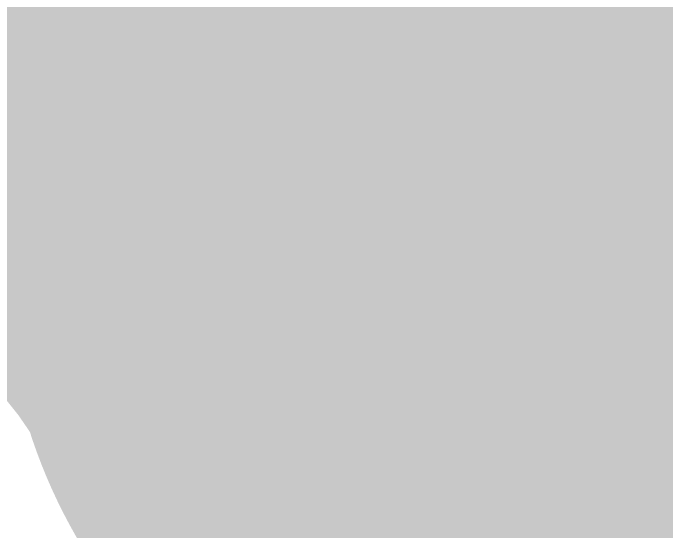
# Model space of a CAD drawing. Header units: inches. Extents: x 1.08 to 4.97, y 2.54 to 3.89.
# Drawn here: x 3.12521 to 3.16519, y 2.92418 to 2.9559 of the extents above; entities that cross this region are included whole.
import ezdxf

# ---------------------------------------------------------------- set-up
doc = ezdxf.new("R2010")
doc.units = ezdxf.units.IN
doc.header["$MEASUREMENT"] = 0
for name, color, linetype in [('Bottom', 5, 'Continuous'), ('Bottom Solder', 6, 'Continuous'), ('Multi-Layer', 9, 'Continuous'), ('Pad Holes', 156, 'Continuous'), ('Top', 1, 'Continuous'), ('Top Solder', 216, 'Continuous')]:
    doc.layers.add(name, color=color, linetype=linetype)

# ---------------------------------------------------------------- blocks, each defined once
blk = doc.blocks.new('1725698_59')
at = {"layer": 'Bottom'}
h = blk.add_hatch(color=5, dxfattribs=at)
edge = h.paths.add_edge_path()
edge.add_arc((0.1, 0), 0.03248, 0, 360)
at = {"layer": 'Bottom Solder'}
h = blk.add_hatch(color=6, dxfattribs=at)
edge = h.paths.add_edge_path()
edge.add_arc((0.1, 0), 0.03348, 0, 360)
at = {"layer": 'Multi-Layer'}
h = blk.add_hatch(color=9, dxfattribs=at)
edge = h.paths.add_edge_path()
edge.add_arc((0.1, 0), 0.03248, 0, 360)
at = {"layer": 'Pad Holes'}
h = blk.add_hatch(color=7, dxfattribs=at)
edge = h.paths.add_edge_path()
edge.add_arc((0.1, 0), 0.021653, 0, 360)
at = {"layer": 'Top'}
h = blk.add_hatch(color=1, dxfattribs=at)
edge = h.paths.add_edge_path()
edge.add_arc((0.1, 0), 0.03248, 0, 360)
at = {"layer": 'Top Solder'}
h = blk.add_hatch(color=216, dxfattribs=at)
edge = h.paths.add_edge_path()
edge.add_arc((0.1, 0), 0.03348, 0, 360)

msp = doc.modelspace()

# ---------------------------------------------------------------- hatches: boundary and pattern name
at = {"layer": 'Top'}
msp.add_hatch(color=1, dxfattribs=at).paths.add_polyline_path([(3.10957, 2.955075), (3.111524, 2.95521), (3.113758, 2.955615), (3.116271, 2.95629), (3.119064, 2.957235), (3.125489, 2.959936), (3.133032, 2.963717), (3.141694, 2.968578), (3.129761, 2.924699), (3.127676, 2.92819), (3.125532, 2.931314), (3.123329, 2.934071), (3.121065, 2.936459), (3.118743, 2.938481), (3.116361, 2.940135), (3.11392, 2.941421), (3.111419, 2.94234), (3.108859, 2.942891), (3.10624, 2.943075)])

# ---------------------------------------------------------------- linework, layer by layer
for points in [[(2.917185, 2.949075, 0.012, 0.012, 0), (3.149587, 2.949075, 0.012, 0.012, 0)], [(3.149587, 2.949075, 0.012, 0.012, 0), (3.15811, 2.940551, 0.012, 0.012, 0)]]:
    msp.add_lwpolyline(points, format="xyseb", dxfattribs=at)
for points in [[(3.146587, 2.949075, 0.006, 0.006, 1), (3.152587, 2.949075, 0.006, 0.006, 1)], [(3.146587, 2.949075, 0.006, 0.006, 1), (3.152587, 2.949075, 0.006, 0.006, 1)], [(3.15511, 2.940551, 0.006, 0.006, 1), (3.16111, 2.940551, 0.006, 0.006, 1)]]:
    msp.add_lwpolyline(points, format="xyseb", close=True, dxfattribs=at)

# ---------------------------------------------------------------- block references
at = {"rotation": 90}
msp.add_blockref('1725698_59', (3.15811, 2.840551), dxfattribs=at)

doc.saveas('drawing.dxf')
